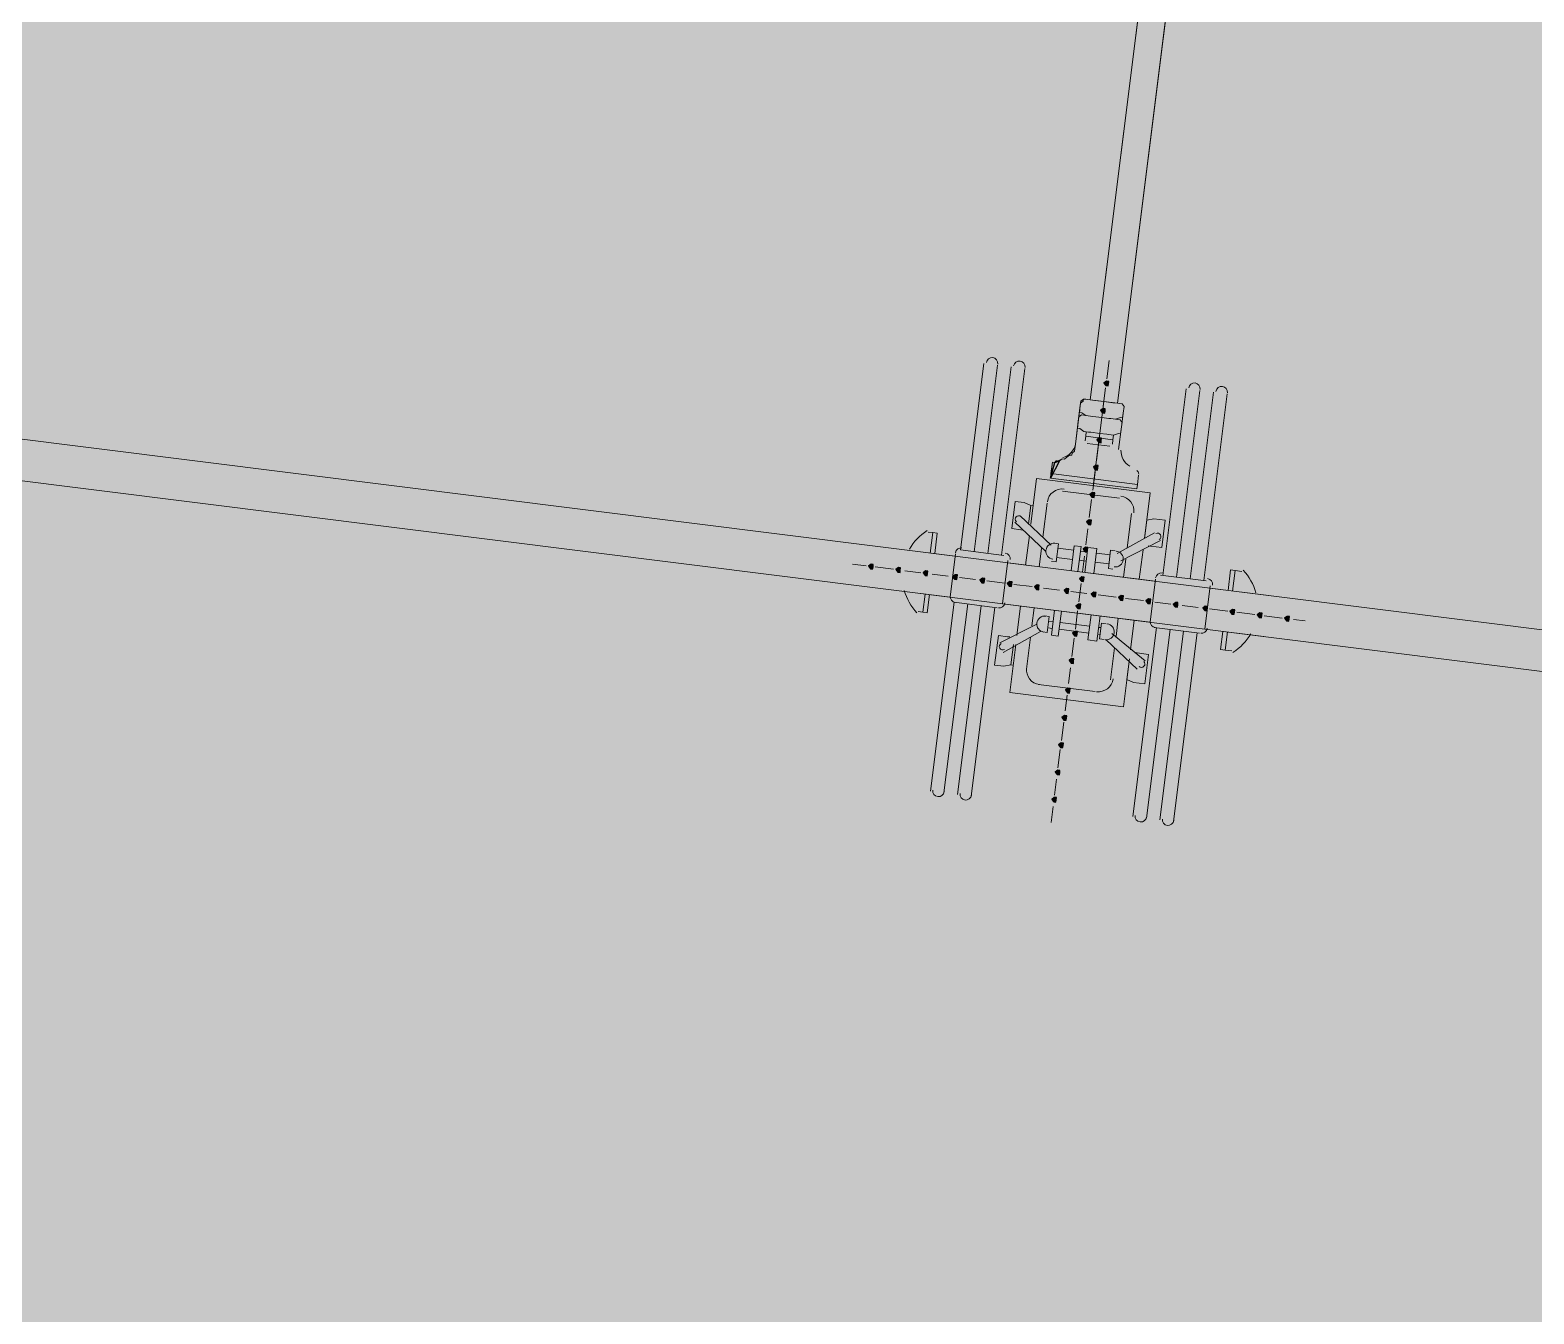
# Model space of a CAD drawing. Header units: metres. Extents: x -4 to 509425, y 7549 to 4732445.
# Drawn here: x 476019.26 to 476024.82, y 4719745.43 to 4719750.18 of the extents above; entities that cross this region are included whole.
import ezdxf

# ---------------------------------------------------------------- set-up
doc = ezdxf.new("R2010")
doc.units = ezdxf.units.M
doc.header["$LTSCALE"] = 0.01
doc.header["$MEASUREMENT"] = 0
doc.layers.get('0').update_dxf_attribs({"lineweight": 0})
doc.layers.add('_SUBESTACIÓN', color=1, linetype='Continuous')
doc.layers.add('SUBESTACION LA VID', color=253, linetype='Continuous')

# ---------------------------------------------------------------- blocks, each defined once
blk = doc.blocks.new('A$Cfff6051d')
at = {"layer": 'SUBESTACION LA VID', "transparency": 33554687}
h = blk.add_hatch(color=256, dxfattribs=at)
h.dxf.hatch_style = 2
h.paths.add_polyline_path([(476023.2475, 4719748.8696), (476023.2486, 4719748.878), (476023.2402, 4719748.8791), (476023.2307, 4719748.8717), (476023.2381, 4719748.8623), (476023.2465, 4719748.8612)])
h = blk.add_hatch(color=256, dxfattribs=at)
h.dxf.hatch_style = 2
h.paths.add_polyline_path([(476023.2349, 4719748.7688), (476023.236, 4719748.7772), (476023.2276, 4719748.7783), (476023.2181, 4719748.7709), (476023.2255, 4719748.7615), (476023.2339, 4719748.7604)])
h = blk.add_hatch(color=256, dxfattribs=at)
h.dxf.hatch_style = 2
h.paths.add_polyline_path([(476023.2212, 4719748.6596), (476023.2223, 4719748.668), (476023.2139, 4719748.6691), (476023.2044, 4719748.6617), (476023.2118, 4719748.6523), (476023.2202, 4719748.6512)])
h = blk.add_hatch(color=256, dxfattribs=at)
h.dxf.hatch_style = 2
h.paths.add_polyline_path([(476023.2086, 4719748.5588), (476023.2096, 4719748.5672), (476023.2012, 4719748.5683), (476023.1918, 4719748.5609), (476023.1991, 4719748.5515), (476023.2075, 4719748.5504)])
h = blk.add_hatch(color=256, dxfattribs=at)
h.dxf.hatch_style = 2
h.paths.add_polyline_path([(476023.1959, 4719748.458), (476023.197, 4719748.4664), (476023.1886, 4719748.4675), (476023.1791, 4719748.4601), (476023.1865, 4719748.4507), (476023.1949, 4719748.4496)])
h = blk.add_hatch(color=256, dxfattribs=at)
h.dxf.hatch_style = 2
h.paths.add_polyline_path([(476023.1833, 4719748.3572), (476023.1844, 4719748.3656), (476023.176, 4719748.3667), (476023.1665, 4719748.3593), (476023.1738, 4719748.3499), (476023.1822, 4719748.3488)])
h = blk.add_hatch(color=256, dxfattribs=at)
h.dxf.hatch_style = 2
h.paths.add_polyline_path([(476023.1707, 4719748.2564), (476023.1717, 4719748.2648), (476023.1633, 4719748.2658), (476023.1539, 4719748.2585), (476023.1612, 4719748.249), (476023.1696, 4719748.248)])
h = blk.add_hatch(color=256, dxfattribs=at)
h.dxf.hatch_style = 2
h.paths.add_polyline_path([(476022.3778, 4719748.1937), (476022.3789, 4719748.2021), (476022.3705, 4719748.2031), (476022.361, 4719748.1958), (476022.3684, 4719748.1863), (476022.3768, 4719748.1853)])
h = blk.add_hatch(color=256, dxfattribs=at)
h.dxf.hatch_style = 2
h.paths.add_polyline_path([(476022.4786, 4719748.181), (476022.4797, 4719748.1894), (476022.4713, 4719748.1905), (476022.4618, 4719748.1831), (476022.4692, 4719748.1737), (476022.4776, 4719748.1726)])
h = blk.add_hatch(color=256, dxfattribs=at)
h.dxf.hatch_style = 2
h.paths.add_polyline_path([(476022.5794, 4719748.1684), (476022.5805, 4719748.1768), (476022.5721, 4719748.1779), (476022.5626, 4719748.1705), (476022.57, 4719748.1611), (476022.5784, 4719748.16)])
h = blk.add_hatch(color=256, dxfattribs=at)
h.dxf.hatch_style = 2
h.paths.add_polyline_path([(476022.6886, 4719748.1547), (476022.6897, 4719748.1631), (476022.6813, 4719748.1642), (476022.6718, 4719748.1568), (476022.6792, 4719748.1474), (476022.6876, 4719748.1463)])
h = blk.add_hatch(color=256, dxfattribs=at)
h.dxf.hatch_style = 2
h.paths.add_polyline_path([(476022.7894, 4719748.1421), (476022.7905, 4719748.1505), (476022.7821, 4719748.1515), (476022.7726, 4719748.1442), (476022.78, 4719748.1347), (476022.7884, 4719748.1337)])
h = blk.add_hatch(color=256, dxfattribs=at)
h.dxf.hatch_style = 2
h.paths.add_polyline_path([(476023.157, 4719748.1472), (476023.158, 4719748.1556), (476023.1496, 4719748.1566), (476023.1402, 4719748.1493), (476023.1475, 4719748.1398), (476023.1559, 4719748.1388)])
h = blk.add_hatch(color=256, dxfattribs=at)
h.dxf.hatch_style = 2
h.paths.add_polyline_path([(476022.8902, 4719748.1294), (476022.8913, 4719748.1378), (476022.8829, 4719748.1389), (476022.8734, 4719748.1315), (476022.8808, 4719748.1221), (476022.8892, 4719748.121)])
h = blk.add_hatch(color=256, dxfattribs=at)
h.dxf.hatch_style = 2
h.paths.add_polyline_path([(476022.991, 4719748.1168), (476022.9921, 4719748.1252), (476022.9837, 4719748.1262), (476022.9742, 4719748.1189), (476022.9816, 4719748.1094), (476022.99, 4719748.1084)])
h = blk.add_hatch(color=256, dxfattribs=at)
h.dxf.hatch_style = 2
h.paths.add_polyline_path([(476023.1003, 4719748.1031), (476023.1013, 4719748.1115), (476023.0929, 4719748.1126), (476023.0835, 4719748.1052), (476023.0908, 4719748.0958), (476023.0992, 4719748.0947)])
h = blk.add_hatch(color=256, dxfattribs=at)
h.dxf.hatch_style = 2
h.paths.add_polyline_path([(476023.2011, 4719748.0905), (476023.2021, 4719748.0989), (476023.1937, 4719748.0999), (476023.1843, 4719748.0926), (476023.1916, 4719748.0831), (476023.2, 4719748.0821)])
h = blk.add_hatch(color=256, dxfattribs=at)
h.dxf.hatch_style = 2
h.paths.add_polyline_path([(476023.1443, 4719748.0464), (476023.1454, 4719748.0548), (476023.137, 4719748.0558), (476023.1275, 4719748.0485), (476023.1349, 4719748.039), (476023.1433, 4719748.038)])
h = blk.add_hatch(color=256, dxfattribs=at)
h.dxf.hatch_style = 2
h.paths.add_polyline_path([(476023.3019, 4719748.0778), (476023.3029, 4719748.0862), (476023.2945, 4719748.0873), (476023.2851, 4719748.0799), (476023.2924, 4719748.0705), (476023.3008, 4719748.0694)])
h = blk.add_hatch(color=256, dxfattribs=at)
h.dxf.hatch_style = 2
h.paths.add_polyline_path([(476023.4027, 4719748.0652), (476023.4037, 4719748.0736), (476023.3953, 4719748.0746), (476023.3859, 4719748.0673), (476023.3932, 4719748.0578), (476023.4016, 4719748.0568)])
h = blk.add_hatch(color=256, dxfattribs=at)
h.dxf.hatch_style = 2
h.paths.add_polyline_path([(476023.5035, 4719748.0526), (476023.5045, 4719748.061), (476023.4961, 4719748.062), (476023.4867, 4719748.0547), (476023.494, 4719748.0452), (476023.5024, 4719748.0442)])
h = blk.add_hatch(color=256, dxfattribs=at)
h.dxf.hatch_style = 2
h.paths.add_polyline_path([(476023.6127, 4719748.0389), (476023.6137, 4719748.0473), (476023.6053, 4719748.0483), (476023.5959, 4719748.041), (476023.6032, 4719748.0315), (476023.6116, 4719748.0305)])
h = blk.add_hatch(color=256, dxfattribs=at)
h.dxf.hatch_style = 2
h.paths.add_polyline_path([(476023.7135, 4719748.0262), (476023.7145, 4719748.0346), (476023.7061, 4719748.0357), (476023.6967, 4719748.0283), (476023.704, 4719748.0189), (476023.7124, 4719748.0178)])
h = blk.add_hatch(color=256, dxfattribs=at)
h.dxf.hatch_style = 2
h.paths.add_polyline_path([(476023.8143, 4719748.0136), (476023.8153, 4719748.022), (476023.8069, 4719748.023), (476023.7975, 4719748.0157), (476023.8048, 4719748.0062), (476023.8132, 4719748.0052)])
h = blk.add_hatch(color=256, dxfattribs=at)
h.dxf.hatch_style = 2
h.paths.add_polyline_path([(476023.9151, 4719748.0009), (476023.9161, 4719748.0093), (476023.9077, 4719748.0104), (476023.8983, 4719748.0031), (476023.9056, 4719747.9936), (476023.914, 4719747.9925)])
h = blk.add_hatch(color=256, dxfattribs=at)
h.dxf.hatch_style = 2
h.paths.add_polyline_path([(476023.1317, 4719747.9456), (476023.1327, 4719747.954), (476023.1243, 4719747.955), (476023.1149, 4719747.9477), (476023.1222, 4719747.9382), (476023.1306, 4719747.9372)])
h = blk.add_hatch(color=256, dxfattribs=at)
h.dxf.hatch_style = 2
h.paths.add_polyline_path([(476023.1191, 4719747.8448), (476023.1201, 4719747.8532), (476023.1117, 4719747.8542), (476023.1023, 4719747.8469), (476023.1096, 4719747.8374), (476023.118, 4719747.8364)])
h = blk.add_hatch(color=256, dxfattribs=at)
h.dxf.hatch_style = 2
h.paths.add_polyline_path([(476023.1054, 4719747.7356), (476023.1064, 4719747.744), (476023.098, 4719747.745), (476023.0886, 4719747.7377), (476023.0959, 4719747.7282), (476023.1043, 4719747.7272)])
h = blk.add_hatch(color=256, dxfattribs=at)
h.dxf.hatch_style = 2
h.paths.add_polyline_path([(476023.0927, 4719747.6348), (476023.0938, 4719747.6432), (476023.0854, 4719747.6442), (476023.0759, 4719747.6369), (476023.0833, 4719747.6274), (476023.0917, 4719747.6264)])
h = blk.add_hatch(color=256, dxfattribs=at)
h.dxf.hatch_style = 2
h.paths.add_polyline_path([(476023.0801, 4719747.534), (476023.0811, 4719747.5424), (476023.0727, 4719747.5434), (476023.0633, 4719747.5361), (476023.0706, 4719747.5266), (476023.079, 4719747.5256)])
h = blk.add_hatch(color=256, dxfattribs=at)
h.dxf.hatch_style = 2
h.paths.add_polyline_path([(476023.0675, 4719747.4332), (476023.0685, 4719747.4416), (476023.0601, 4719747.4426), (476023.0507, 4719747.4353), (476023.058, 4719747.4258), (476023.0664, 4719747.4248)])
h = blk.add_hatch(color=256, dxfattribs=at)
h.dxf.hatch_style = 2
h.paths.add_polyline_path([(476023.0548, 4719747.3324), (476023.0559, 4719747.3408), (476023.0475, 4719747.3418), (476023.038, 4719747.3345), (476023.0454, 4719747.325), (476023.0538, 4719747.324)])
at = {"layer": 'SUBESTACION LA VID', "lineweight": 15}
for p, q in [((476071.0252, 4719742.1716), (475975.2782, 4719754.1753)), ((476023.8564, 4719754.2028), (476023.1803, 4719748.8098)), ((476023.9572, 4719754.1902), (476023.2811, 4719748.7971)), ((476071.0063, 4719742.0204), (475975.2593, 4719754.0241)), ((476022.7876, 4719748.9443), (476022.7013, 4719748.2555)), ((476022.7517, 4719748.2492), (476022.838, 4719748.938)), ((476022.8884, 4719748.9317), (476022.8021, 4719748.2429)), ((476023.2497, 4719748.9547), (476023.2412, 4719748.8875)), ((476022.8525, 4719748.2366), (476022.9388, 4719748.9254)), ((476023.237, 4719748.8539), (476023.2286, 4719748.7867)), ((476023.4489, 4719748.1618), (476023.5353, 4719748.8506)), ((476023.5857, 4719748.8443), (476023.4993, 4719748.1555)), ((476023.5497, 4719748.1491), (476023.6361, 4719748.838)), ((476023.6865, 4719748.8317), (476023.6001, 4719748.1428)), ((476023.1436, 4719748.7888), (476023.1362, 4719748.73)), ((476023.2958, 4719748.71), (476023.3032, 4719748.7688)), ((476023.1256, 4719748.646), (476023.1362, 4719748.73)), ((476023.2233, 4719748.7447), (476023.216, 4719748.6859)), ((476023.2958, 4719748.71), (476023.2853, 4719748.626)), ((476023.1614, 4719748.6586), (476023.1635, 4719748.6754)), ((476023.1698, 4719748.6575), (476023.1698, 4719748.6575)), ((476023.2643, 4719748.6627), (476023.2622, 4719748.6459)), ((476023.2527, 4719748.6386), (476023.1687, 4719748.6491)), ((476023.2107, 4719748.6439), (476023.2033, 4719748.5851)), ((476023.2538, 4719748.647), (476023.2538, 4719748.647)), ((476023.049, 4719748.5788), (476023.0763, 4719748.5925)), ((476023.1981, 4719748.5431), (476023.1896, 4719748.4759)), ((476022.9607, 4719748.351), (476022.9817, 4719748.519)), ((476023.4018, 4719748.4663), (476022.9817, 4719748.519)), ((476023.3545, 4719748.4978), (476023.0353, 4719748.5379)), ((476023.0058, 4719748.3027), (476023.0216, 4719748.4287)), ((476023.2883, 4719748.4464), (476023.0783, 4719748.4727)), ((476023.1854, 4719748.4423), (476023.177, 4719748.3751)), ((476023.3807, 4719748.2983), (476023.4018, 4719748.4663)), ((476022.9218, 4719748.3814), (476023.0363, 4719748.2732)), ((476023.3166, 4719748.2637), (476023.3324, 4719748.3897)), ((476022.5816, 4719748.3217), (476022.5984, 4719748.3196)), ((476022.9019, 4719748.3583), (476023.0163, 4719748.2502)), ((476023.1717, 4719748.3331), (476023.1644, 4719748.2742)), ((476023.4175, 4719748.3193), (476023.2799, 4719748.2427)), ((476022.6813, 4719748.2324), (476022.4545, 4719748.2609)), ((476022.9417, 4719748.1998), (476022.9554, 4719748.309)), ((476022.9921, 4719748.1935), (476023.0006, 4719748.2607)), ((476023.1192, 4719748.2543), (476023.0604, 4719748.2617)), ((476023.1097, 4719748.1787), (476023.1213, 4719748.2711)), ((476023.1465, 4719748.268), (476023.1213, 4719748.2711)), ((476023.1349, 4719748.1755), (476023.1465, 4719748.268)), ((476023.1601, 4719748.1724), (476023.1717, 4719748.2648)), ((476023.2053, 4719748.2606), (476023.1717, 4719748.2648)), ((476023.1937, 4719748.1682), (476023.2053, 4719748.2606)), ((476023.4395, 4719748.2909), (476023.2935, 4719748.2154)), ((476022.6624, 4719748.0812), (476022.6824, 4719748.2408)), ((476022.8609, 4719748.2355), (476022.7013, 4719748.2555)), ((476022.8756, 4719748.2166), (476022.8556, 4719748.057)), ((476023.4205, 4719748.1397), (476022.8745, 4719748.2082)), ((476023.115, 4719748.2207), (476023.0562, 4719748.2281)), ((476023.1654, 4719748.2144), (476023.1402, 4719748.2175)), ((476023.1696, 4719748.248), (476023.1444, 4719748.2512)), ((476023.1591, 4719748.2322), (476023.1517, 4719748.1734)), ((476023.2494, 4719748.2039), (476023.199, 4719748.2102)), ((476023.2536, 4719748.2375), (476023.2032, 4719748.2438)), ((476023.2725, 4719748.2522), (476023.2557, 4719748.2543)), ((476023.3029, 4719748.1545), (476023.3114, 4719748.2217)), ((476023.3617, 4719748.1471), (476023.3754, 4719748.2563)), ((476022.3526, 4719748.1968), (476022.3022, 4719748.2032)), ((476022.4534, 4719748.1842), (476022.3862, 4719748.1926)), ((476022.5542, 4719748.1716), (476022.4954, 4719748.1789)), ((476022.655, 4719748.1589), (476022.5962, 4719748.1663)), ((476022.7558, 4719748.1463), (476022.697, 4719748.1537)), ((476023.4405, 4719748.1628), (476023.6085, 4719748.1418)), ((476023.7408, 4719748.1764), (476023.7156, 4719748.1795)), ((476022.6624, 4719748.0812), (476022.4355, 4719748.1096)), ((476022.865, 4719748.1326), (476022.7978, 4719748.141)), ((476022.9658, 4719748.12), (476022.8986, 4719748.1284)), ((476023.0667, 4719748.1073), (476023.0078, 4719748.1147)), ((476023.1675, 4719748.0947), (476023.1087, 4719748.1021)), ((476023.1465, 4719748.1314), (476023.138, 4719748.0642)), ((476023.6032, 4719747.9633), (476023.6232, 4719748.1229)), ((476023.6222, 4719748.1145), (476023.8406, 4719748.0871)), ((476022.5783, 4719748.0235), (476022.5868, 4719748.0907)), ((476022.5896, 4719747.3651), (476022.6771, 4719748.0623)), ((476022.7275, 4719748.056), (476022.64, 4719747.3588)), ((476022.8367, 4719748.0423), (476022.6771, 4719748.0623)), ((476022.6904, 4719747.3524), (476022.7779, 4719748.0497)), ((476022.8283, 4719748.0433), (476022.7408, 4719747.3461)), ((476022.9091, 4719747.9394), (476022.9228, 4719748.0486)), ((476022.9647, 4719747.975), (476022.9732, 4719748.0422)), ((476023.2767, 4719748.081), (476023.2095, 4719748.0894)), ((476023.3775, 4719748.0684), (476023.3103, 4719748.0768)), ((476023.4783, 4719748.0557), (476023.4195, 4719748.0631)), ((476023.5791, 4719748.0431), (476023.5203, 4719748.0504)), ((476022.5615, 4719748.0256), (476022.5447, 4719748.0277)), ((476023.0435, 4719747.9908), (476023.0267, 4719747.9929)), ((476023.0488, 4719748.0328), (476023.0372, 4719747.9404)), ((476023.074, 4719748.0296), (476023.0624, 4719747.9372)), ((476023.1779, 4719747.9739), (476023.0687, 4719747.9876)), ((476023.1338, 4719748.0306), (476023.1254, 4719747.9634)), ((476023.1832, 4719748.0159), (476023.1716, 4719747.9235)), ((476023.2168, 4719748.0117), (476023.2052, 4719747.9193)), ((476023.2756, 4719747.9361), (476023.284, 4719748.0033)), ((476023.3291, 4719747.8867), (476023.3428, 4719747.9959)), ((476023.6883, 4719748.0294), (476023.6211, 4719748.0378)), ((476023.7891, 4719748.0167), (476023.7219, 4719748.0252)), ((476023.8899, 4719748.0041), (476023.8227, 4719748.0125)), ((476023.9739, 4719747.9936), (476023.9319, 4719747.9988)), ((476022.8461, 4719747.9131), (476022.9826, 4719747.9813)), ((476022.8586, 4719747.8774), (476022.9962, 4719747.954)), ((476022.9447, 4719747.8154), (476022.9595, 4719747.933)), ((476023.0403, 4719747.9656), (476023.0235, 4719747.9677)), ((476023.0624, 4719747.9372), (476023.0372, 4719747.9404)), ((476023.1748, 4719747.9487), (476023.0655, 4719747.9624)), ((476023.1212, 4719747.9298), (476023.1128, 4719747.8626)), ((476023.2168, 4719747.9435), (476023.2084, 4719747.9445)), ((476023.2199, 4719747.9687), (476023.2115, 4719747.9697)), ((476023.3837, 4719747.8457), (476023.2598, 4719747.9466)), ((476023.4247, 4719747.9686), (476023.3373, 4719747.2713)), ((476023.3877, 4719747.265), (476023.4751, 4719747.9623)), ((476023.4163, 4719747.9696), (476023.5843, 4719747.9486)), ((476023.5255, 4719747.9559), (476023.4381, 4719747.2587)), ((476023.4885, 4719747.2524), (476023.5759, 4719747.9496)), ((476023.6032, 4719747.9633), (476023.8216, 4719747.9359)), ((476023.662, 4719747.8876), (476023.6704, 4719747.9548)), ((476022.8827, 4719747.7294), (476022.9049, 4719747.9058)), ((476023.2052, 4719747.9193), (476023.1716, 4719747.9235)), ((476023.2314, 4719747.9245), (476023.2146, 4719747.9267)), ((476023.3543, 4719747.8153), (476023.2398, 4719747.9235)), ((476023.2555, 4719747.7765), (476023.2703, 4719747.8941)), ((476023.6788, 4719747.8855), (476023.704, 4719747.8824)), ((476023.1075, 4719747.8206), (476023.1001, 4719747.7618)), ((476023.3028, 4719747.6767), (476023.3249, 4719747.8531)), ((476023.3028, 4719747.6767), (476022.8827, 4719747.7294)), ((476023.1988, 4719747.7324), (476022.9888, 4719747.7587)), ((476023.0949, 4719747.7198), (476023.0875, 4719747.661)), ((476023.0822, 4719747.619), (476023.0738, 4719747.5518)), ((476023.0696, 4719747.5182), (476023.0612, 4719747.451)), ((476023.0559, 4719747.409), (476023.0485, 4719747.3502)), ((476023.0433, 4719747.3082), (476023.0359, 4719747.2494))]:
    blk.add_line(p, q, dxfattribs=at)
for points in [[(476071.0063, 4719742.0204), (476071.0252, 4719742.1716), (475975.2782, 4719754.1753), (475975.2593, 4719754.0241), (476071.0063, 4719742.0204)], [(476023.8564, 4719754.2028), (476023.9572, 4719754.1902), (476023.2811, 4719748.7971), (476023.1803, 4719748.8098), (476023.8564, 4719754.2028)], [(476023.0395, 4719748.5715), (476023.0332, 4719748.5211), (476023.1928, 4719748.5011), (476023.2307, 4719748.8035), (476023.1971, 4719748.8077), (476023.1803, 4719748.8098), (476023.1719, 4719748.8108), (476023.1635, 4719748.8119), (476023.1551, 4719748.8129), (476023.1541, 4719748.8045), (476023.1446, 4719748.7972), (476023.1436, 4719748.7888), (476023.1425, 4719748.7804), (476023.1362, 4719748.73), (476023.1256, 4719748.646), (476023.1246, 4719748.6376), (476023.1235, 4719748.6292), (476023.1225, 4719748.6208), (476023.113, 4719748.6134), (476023.112, 4719748.605), (476023.1036, 4719748.6061), (476023.0941, 4719748.5988), (476023.0847, 4719748.5914), (476023.0763, 4719748.5925), (476023.0668, 4719748.5851), (476023.049, 4719748.5788), (476023.0406, 4719748.5799), (476023.0395, 4719748.5715)], [(476023.1436, 4719748.7888), (476023.1425, 4719748.7804), (476023.1414, 4719748.772), (476023.1404, 4719748.7636), (476023.1488, 4719748.7625), (476023.1645, 4719748.752), (476023.1813, 4719748.7499), (476023.1897, 4719748.7489), (476023.2233, 4719748.7447), (476023.2485, 4719748.7415), (476023.2569, 4719748.7405), (476023.2737, 4719748.7383), (476023.2916, 4719748.7446), (476023.3, 4719748.7436), (476023.3011, 4719748.752), (476023.3021, 4719748.7604), (476023.3032, 4719748.7688), (476023.3042, 4719748.7772), (476023.3053, 4719748.7856), (476023.2979, 4719748.795), (476023.2811, 4719748.7971), (476023.2643, 4719748.7993), (476023.2559, 4719748.8003), (476023.2307, 4719748.8035), (476023.1971, 4719748.8077), (476023.1887, 4719748.8087), (476023.1719, 4719748.8108), (476023.1551, 4719748.8129), (476023.1457, 4719748.8056), (476023.1446, 4719748.7972), (476023.1436, 4719748.7888)], [(476023.216, 4719748.6859), (476023.2412, 4719748.6827), (476023.2496, 4719748.6817), (476023.2664, 4719748.6795), (476023.2842, 4719748.6858), (476023.2926, 4719748.6848), (476023.2937, 4719748.6932), (476023.2947, 4719748.7016), (476023.2958, 4719748.71), (476023.2968, 4719748.7184), (476023.2979, 4719748.7268), (476023.2905, 4719748.7362), (476023.2737, 4719748.7383), (476023.2569, 4719748.7405), (476023.2485, 4719748.7415), (476023.2233, 4719748.7447), (476023.1897, 4719748.7489), (476023.1813, 4719748.7499), (476023.1645, 4719748.752), (476023.1477, 4719748.7541), (476023.1383, 4719748.7468), (476023.1372, 4719748.7384), (476023.1362, 4719748.73), (476023.1351, 4719748.7216), (476023.1341, 4719748.7132), (476023.133, 4719748.7048), (476023.1414, 4719748.7037), (476023.1572, 4719748.6932), (476023.174, 4719748.6911), (476023.1824, 4719748.6901), (476023.216, 4719748.6859)], [(476023.2664, 4719748.6795), (476023.2643, 4719748.6627), (476023.1635, 4719748.6754), (476023.1656, 4719748.6922)], [(476023.3587, 4719748.5315), (476023.3545, 4719748.4978), (476023.3524, 4719748.481), (476023.0332, 4719748.5211), (476023.0353, 4719748.5379), (476023.0395, 4719748.5715)], [(476022.8903, 4719748.3342), (476022.903, 4719748.435), (476022.9366, 4719748.4308), (476022.9607, 4719748.4192)], [(476022.9691, 4719748.4182), (476022.9607, 4719748.4192), (476022.9523, 4719748.352)], [(476022.6057, 4719748.2419), (476022.6152, 4719748.3175), (476022.5984, 4719748.3196), (476022.5889, 4719748.244)], [(476022.8903, 4719748.3342), (476022.9239, 4719748.33), (476022.9323, 4719748.3289)], [(476023.3943, 4719748.271), (476023.4027, 4719748.27), (476023.4447, 4719748.2647), (476023.4574, 4719748.3655), (476023.4154, 4719748.3708), (476023.3891, 4719748.3655), (476023.3807, 4719748.2983)], [(476023.0373, 4719748.2134), (476023.0541, 4719748.2113), (476023.0625, 4719748.2785), (476023.0457, 4719748.2806)], [(476023.2641, 4719748.185), (476023.2473, 4719748.1871), (476023.2557, 4719748.2543)], [(476023.6894, 4719748.106), (476023.6988, 4719748.1816), (476023.7156, 4719748.1795), (476023.7062, 4719748.1039)], [(476023.4216, 4719748.1481), (476023.4016, 4719747.9885), (476022.8556, 4719748.057)], [(476022.57, 4719748.0928), (476022.5615, 4719748.0256), (476022.5783, 4719748.0235)], [(476023.012, 4719748.0118), (476023.0288, 4719748.0097), (476023.0214, 4719747.9509), (476023.0046, 4719747.953)], [(476023.2388, 4719747.9833), (476023.222, 4719747.9855), (476023.2146, 4719747.9267)], [(476022.8408, 4719747.9394), (476022.8271, 4719747.8302), (476022.8607, 4719747.826), (476022.887, 4719747.8312)], [(476022.8408, 4719747.9394), (476022.8744, 4719747.9352), (476022.8828, 4719747.9341)], [(476023.6872, 4719747.9527), (476023.6788, 4719747.8855), (476023.662, 4719747.8876)], [(476022.8954, 4719747.8302), (476022.887, 4719747.8312), (476022.8965, 4719747.9068)], [(476023.3448, 4719747.8762), (476023.3532, 4719747.8751), (476023.3952, 4719747.8699), (476023.3816, 4719747.7607), (476023.3396, 4719747.7659), (476023.3154, 4719747.7775), (476023.3249, 4719747.8531)]]:
    blk.add_lwpolyline(points, dxfattribs=at)
at = {"layer": 'SUBESTACION LA VID'}
for points in [[(476023.2475, 4719748.8696), (476023.2486, 4719748.878), (476023.2402, 4719748.8791), (476023.2307, 4719748.8717), (476023.2381, 4719748.8623), (476023.2465, 4719748.8612)], [(476023.2349, 4719748.7688), (476023.236, 4719748.7772), (476023.2276, 4719748.7783), (476023.2181, 4719748.7709), (476023.2255, 4719748.7615), (476023.2339, 4719748.7604)], [(476023.2212, 4719748.6596), (476023.2223, 4719748.668), (476023.2139, 4719748.6691), (476023.2044, 4719748.6617), (476023.2118, 4719748.6523), (476023.2202, 4719748.6512)], [(476023.2086, 4719748.5588), (476023.2096, 4719748.5672), (476023.2012, 4719748.5683), (476023.1918, 4719748.5609), (476023.1991, 4719748.5515), (476023.2075, 4719748.5504)], [(476023.1959, 4719748.458), (476023.197, 4719748.4664), (476023.1886, 4719748.4675), (476023.1791, 4719748.4601), (476023.1865, 4719748.4507), (476023.1949, 4719748.4496)], [(476023.1833, 4719748.3572), (476023.1844, 4719748.3656), (476023.176, 4719748.3667), (476023.1665, 4719748.3593), (476023.1738, 4719748.3499), (476023.1822, 4719748.3488)], [(476023.1707, 4719748.2564), (476023.1717, 4719748.2648), (476023.1633, 4719748.2658), (476023.1539, 4719748.2585), (476023.1612, 4719748.249), (476023.1696, 4719748.248)], [(476022.3778, 4719748.1937), (476022.3789, 4719748.2021), (476022.3705, 4719748.2031), (476022.361, 4719748.1958), (476022.3684, 4719748.1863), (476022.3768, 4719748.1853)], [(476022.4786, 4719748.181), (476022.4797, 4719748.1894), (476022.4713, 4719748.1905), (476022.4618, 4719748.1831), (476022.4692, 4719748.1737), (476022.4776, 4719748.1726)], [(476022.5794, 4719748.1684), (476022.5805, 4719748.1768), (476022.5721, 4719748.1779), (476022.5626, 4719748.1705), (476022.57, 4719748.1611), (476022.5784, 4719748.16)], [(476022.6886, 4719748.1547), (476022.6897, 4719748.1631), (476022.6813, 4719748.1642), (476022.6718, 4719748.1568), (476022.6792, 4719748.1474), (476022.6876, 4719748.1463)], [(476022.7894, 4719748.1421), (476022.7905, 4719748.1505), (476022.7821, 4719748.1515), (476022.7726, 4719748.1442), (476022.78, 4719748.1347), (476022.7884, 4719748.1337)], [(476023.157, 4719748.1472), (476023.158, 4719748.1556), (476023.1496, 4719748.1566), (476023.1402, 4719748.1493), (476023.1475, 4719748.1398), (476023.1559, 4719748.1388)], [(476022.8902, 4719748.1294), (476022.8913, 4719748.1378), (476022.8829, 4719748.1389), (476022.8734, 4719748.1315), (476022.8808, 4719748.1221), (476022.8892, 4719748.121)], [(476022.991, 4719748.1168), (476022.9921, 4719748.1252), (476022.9837, 4719748.1262), (476022.9742, 4719748.1189), (476022.9816, 4719748.1094), (476022.99, 4719748.1084)], [(476023.1003, 4719748.1031), (476023.1013, 4719748.1115), (476023.0929, 4719748.1126), (476023.0835, 4719748.1052), (476023.0908, 4719748.0958), (476023.0992, 4719748.0947)], [(476023.2011, 4719748.0905), (476023.2021, 4719748.0989), (476023.1937, 4719748.0999), (476023.1843, 4719748.0926), (476023.1916, 4719748.0831), (476023.2, 4719748.0821)], [(476023.1443, 4719748.0464), (476023.1454, 4719748.0548), (476023.137, 4719748.0558), (476023.1275, 4719748.0485), (476023.1349, 4719748.039), (476023.1433, 4719748.038)], [(476023.3019, 4719748.0778), (476023.3029, 4719748.0862), (476023.2945, 4719748.0873), (476023.2851, 4719748.0799), (476023.2924, 4719748.0705), (476023.3008, 4719748.0694)], [(476023.4027, 4719748.0652), (476023.4037, 4719748.0736), (476023.3953, 4719748.0746), (476023.3859, 4719748.0673), (476023.3932, 4719748.0578), (476023.4016, 4719748.0568)], [(476023.5035, 4719748.0526), (476023.5045, 4719748.061), (476023.4961, 4719748.062), (476023.4867, 4719748.0547), (476023.494, 4719748.0452), (476023.5024, 4719748.0442)], [(476023.6127, 4719748.0389), (476023.6137, 4719748.0473), (476023.6053, 4719748.0483), (476023.5959, 4719748.041), (476023.6032, 4719748.0315), (476023.6116, 4719748.0305)], [(476023.7135, 4719748.0262), (476023.7145, 4719748.0346), (476023.7061, 4719748.0357), (476023.6967, 4719748.0283), (476023.704, 4719748.0189), (476023.7124, 4719748.0178)], [(476023.8143, 4719748.0136), (476023.8153, 4719748.022), (476023.8069, 4719748.023), (476023.7975, 4719748.0157), (476023.8048, 4719748.0062), (476023.8132, 4719748.0052)], [(476023.9151, 4719748.0009), (476023.9161, 4719748.0093), (476023.9077, 4719748.0104), (476023.8983, 4719748.0031), (476023.9056, 4719747.9936), (476023.914, 4719747.9925)], [(476023.1317, 4719747.9456), (476023.1327, 4719747.954), (476023.1243, 4719747.955), (476023.1149, 4719747.9477), (476023.1222, 4719747.9382), (476023.1306, 4719747.9372)], [(476023.1191, 4719747.8448), (476023.1201, 4719747.8532), (476023.1117, 4719747.8542), (476023.1023, 4719747.8469), (476023.1096, 4719747.8374), (476023.118, 4719747.8364)], [(476023.1054, 4719747.7356), (476023.1064, 4719747.744), (476023.098, 4719747.745), (476023.0886, 4719747.7377), (476023.0959, 4719747.7282), (476023.1043, 4719747.7272)], [(476023.0927, 4719747.6348), (476023.0938, 4719747.6432), (476023.0854, 4719747.6442), (476023.0759, 4719747.6369), (476023.0833, 4719747.6274), (476023.0917, 4719747.6264)], [(476023.0801, 4719747.534), (476023.0811, 4719747.5424), (476023.0727, 4719747.5434), (476023.0633, 4719747.5361), (476023.0706, 4719747.5266), (476023.079, 4719747.5256)], [(476023.0675, 4719747.4332), (476023.0685, 4719747.4416), (476023.0601, 4719747.4426), (476023.0507, 4719747.4353), (476023.058, 4719747.4258), (476023.0664, 4719747.4248)], [(476023.0548, 4719747.3324), (476023.0559, 4719747.3408), (476023.0475, 4719747.3418), (476023.038, 4719747.3345), (476023.0454, 4719747.325), (476023.0538, 4719747.324)]]:
    blk.add_lwpolyline(points, close=True, dxfattribs=at)
at = {"layer": 'SUBESTACION LA VID', "lineweight": 0}
for points in [[(476023.2475, 4719748.8696), (476023.2486, 4719748.878), (476023.2402, 4719748.8791), (476023.2307, 4719748.8717), (476023.2381, 4719748.8623), (476023.2465, 4719748.8612)], [(476023.2349, 4719748.7688), (476023.236, 4719748.7772), (476023.2276, 4719748.7783), (476023.2181, 4719748.7709), (476023.2255, 4719748.7615), (476023.2339, 4719748.7604)], [(476023.2212, 4719748.6596), (476023.2223, 4719748.668), (476023.2139, 4719748.6691), (476023.2044, 4719748.6617), (476023.2118, 4719748.6523), (476023.2202, 4719748.6512)], [(476023.2086, 4719748.5588), (476023.2096, 4719748.5672), (476023.2012, 4719748.5683), (476023.1918, 4719748.5609), (476023.1991, 4719748.5515), (476023.2075, 4719748.5504)], [(476023.1959, 4719748.458), (476023.197, 4719748.4664), (476023.1886, 4719748.4675), (476023.1791, 4719748.4601), (476023.1865, 4719748.4507), (476023.1949, 4719748.4496)], [(476023.1833, 4719748.3572), (476023.1844, 4719748.3656), (476023.176, 4719748.3667), (476023.1665, 4719748.3593), (476023.1738, 4719748.3499), (476023.1822, 4719748.3488)], [(476023.1707, 4719748.2564), (476023.1717, 4719748.2648), (476023.1633, 4719748.2658), (476023.1539, 4719748.2585), (476023.1612, 4719748.249), (476023.1696, 4719748.248)], [(476022.3778, 4719748.1937), (476022.3789, 4719748.2021), (476022.3705, 4719748.2031), (476022.361, 4719748.1958), (476022.3684, 4719748.1863), (476022.3768, 4719748.1853)], [(476022.4786, 4719748.181), (476022.4797, 4719748.1894), (476022.4713, 4719748.1905), (476022.4618, 4719748.1831), (476022.4692, 4719748.1737), (476022.4776, 4719748.1726)], [(476022.5794, 4719748.1684), (476022.5805, 4719748.1768), (476022.5721, 4719748.1779), (476022.5626, 4719748.1705), (476022.57, 4719748.1611), (476022.5784, 4719748.16)], [(476022.6886, 4719748.1547), (476022.6897, 4719748.1631), (476022.6813, 4719748.1642), (476022.6718, 4719748.1568), (476022.6792, 4719748.1474), (476022.6876, 4719748.1463)], [(476022.7894, 4719748.1421), (476022.7905, 4719748.1505), (476022.7821, 4719748.1515), (476022.7726, 4719748.1442), (476022.78, 4719748.1347), (476022.7884, 4719748.1337)], [(476023.157, 4719748.1472), (476023.158, 4719748.1556), (476023.1496, 4719748.1566), (476023.1402, 4719748.1493), (476023.1475, 4719748.1398), (476023.1559, 4719748.1388)], [(476022.8902, 4719748.1294), (476022.8913, 4719748.1378), (476022.8829, 4719748.1389), (476022.8734, 4719748.1315), (476022.8808, 4719748.1221), (476022.8892, 4719748.121)], [(476022.991, 4719748.1168), (476022.9921, 4719748.1252), (476022.9837, 4719748.1262), (476022.9742, 4719748.1189), (476022.9816, 4719748.1094), (476022.99, 4719748.1084)], [(476023.1003, 4719748.1031), (476023.1013, 4719748.1115), (476023.0929, 4719748.1126), (476023.0835, 4719748.1052), (476023.0908, 4719748.0958), (476023.0992, 4719748.0947)], [(476023.2011, 4719748.0905), (476023.2021, 4719748.0989), (476023.1937, 4719748.0999), (476023.1843, 4719748.0926), (476023.1916, 4719748.0831), (476023.2, 4719748.0821)], [(476023.1443, 4719748.0464), (476023.1454, 4719748.0548), (476023.137, 4719748.0558), (476023.1275, 4719748.0485), (476023.1349, 4719748.039), (476023.1433, 4719748.038)], [(476023.3019, 4719748.0778), (476023.3029, 4719748.0862), (476023.2945, 4719748.0873), (476023.2851, 4719748.0799), (476023.2924, 4719748.0705), (476023.3008, 4719748.0694)], [(476023.4027, 4719748.0652), (476023.4037, 4719748.0736), (476023.3953, 4719748.0746), (476023.3859, 4719748.0673), (476023.3932, 4719748.0578), (476023.4016, 4719748.0568)], [(476023.5035, 4719748.0526), (476023.5045, 4719748.061), (476023.4961, 4719748.062), (476023.4867, 4719748.0547), (476023.494, 4719748.0452), (476023.5024, 4719748.0442)], [(476023.6127, 4719748.0389), (476023.6137, 4719748.0473), (476023.6053, 4719748.0483), (476023.5959, 4719748.041), (476023.6032, 4719748.0315), (476023.6116, 4719748.0305)], [(476023.7135, 4719748.0262), (476023.7145, 4719748.0346), (476023.7061, 4719748.0357), (476023.6967, 4719748.0283), (476023.704, 4719748.0189), (476023.7124, 4719748.0178)], [(476023.8143, 4719748.0136), (476023.8153, 4719748.022), (476023.8069, 4719748.023), (476023.7975, 4719748.0157), (476023.8048, 4719748.0062), (476023.8132, 4719748.0052)], [(476023.9151, 4719748.0009), (476023.9161, 4719748.0093), (476023.9077, 4719748.0104), (476023.8983, 4719748.0031), (476023.9056, 4719747.9936), (476023.914, 4719747.9925)], [(476023.1317, 4719747.9456), (476023.1327, 4719747.954), (476023.1243, 4719747.955), (476023.1149, 4719747.9477), (476023.1222, 4719747.9382), (476023.1306, 4719747.9372)], [(476023.1191, 4719747.8448), (476023.1201, 4719747.8532), (476023.1117, 4719747.8542), (476023.1023, 4719747.8469), (476023.1096, 4719747.8374), (476023.118, 4719747.8364)], [(476023.1054, 4719747.7356), (476023.1064, 4719747.744), (476023.098, 4719747.745), (476023.0886, 4719747.7377), (476023.0959, 4719747.7282), (476023.1043, 4719747.7272)], [(476023.0927, 4719747.6348), (476023.0938, 4719747.6432), (476023.0854, 4719747.6442), (476023.0759, 4719747.6369), (476023.0833, 4719747.6274), (476023.0917, 4719747.6264)], [(476023.0801, 4719747.534), (476023.0811, 4719747.5424), (476023.0727, 4719747.5434), (476023.0633, 4719747.5361), (476023.0706, 4719747.5266), (476023.079, 4719747.5256)], [(476023.0675, 4719747.4332), (476023.0685, 4719747.4416), (476023.0601, 4719747.4426), (476023.0507, 4719747.4353), (476023.058, 4719747.4258), (476023.0664, 4719747.4248)], [(476023.0548, 4719747.3324), (476023.0559, 4719747.3408), (476023.0475, 4719747.3418), (476023.038, 4719747.3345), (476023.0454, 4719747.325), (476023.0538, 4719747.324)]]:
    blk.add_lwpolyline(points, close=True, dxfattribs=at)
blk.add_lwpolyline([(476023.1256, 4719748.646), (476023.1425, 4719748.7804), (476023.1436, 4719748.7888), (476023.1256, 4719748.646), (476023.1446, 4719748.7972)], dxfattribs=at)
at = {"layer": 'SUBESTACION LA VID', "lineweight": 15}
for points in [[(476022.8386, 4719748.9422), (476022.84, 4719748.9538), (476022.8318, 4719748.9644), (476022.8202, 4719748.9659), (476022.8086, 4719748.9673), (476022.798, 4719748.9591), (476022.7966, 4719748.9475)], [(476022.9394, 4719748.9296), (476022.9408, 4719748.9412), (476022.9326, 4719748.9518), (476022.921, 4719748.9532), (476022.9094, 4719748.9547), (476022.8988, 4719748.9464), (476022.8974, 4719748.9349)], [(476023.5862, 4719748.8485), (476023.5876, 4719748.8601), (476023.5794, 4719748.8707), (476023.5678, 4719748.8721), (476023.5562, 4719748.8736), (476023.5456, 4719748.8654), (476023.5442, 4719748.8538)], [(476023.687, 4719748.8359), (476023.6884, 4719748.8475), (476023.6802, 4719748.858), (476023.6686, 4719748.8595), (476023.657, 4719748.8609), (476023.6464, 4719748.8527), (476023.645, 4719748.8411)], [(476022.9246, 4719748.3787), (476022.9195, 4719748.3835), (476022.9114, 4719748.3831), (476022.9067, 4719748.3779), (476022.902, 4719748.3728), (476022.9023, 4719748.3647), (476022.9075, 4719748.36)], [(476023.4345, 4719748.2939), (476023.4407, 4719748.2972), (476023.443, 4719748.3049), (476023.4397, 4719748.3111), (476023.4364, 4719748.3173), (476023.4287, 4719748.3196), (476023.4225, 4719748.3163)], [(476023.0499, 4719748.2801), (476023.0337, 4719748.2821), (476023.0189, 4719748.2706), (476023.0168, 4719748.2544), (476023.0148, 4719748.2381), (476023.0263, 4719748.2233), (476023.0425, 4719748.2213)], [(476023.2693, 4719748.1928), (476023.2856, 4719748.1908), (476023.3004, 4719748.2023), (476023.3024, 4719748.2185), (476023.3045, 4719748.2348), (476023.293, 4719748.2496), (476023.2767, 4719748.2516)], [(476023.0162, 4719748.0113), (476023, 4719748.0133), (476022.9852, 4719748.0018), (476022.9831, 4719747.9855), (476022.9811, 4719747.9693), (476022.9926, 4719747.9545), (476023.0088, 4719747.9525)], [(476023.2356, 4719747.924), (476023.2519, 4719747.922), (476023.2667, 4719747.9335), (476023.2687, 4719747.9497), (476023.2708, 4719747.966), (476023.2593, 4719747.9808), (476023.243, 4719747.9828)], [(476022.8511, 4719747.9101), (476022.8449, 4719747.9068), (476022.8426, 4719747.8991), (476022.8459, 4719747.893), (476022.8492, 4719747.8868), (476022.8569, 4719747.8844), (476022.8631, 4719747.8878)], [(476023.3609, 4719747.8253), (476023.3661, 4719747.8206), (476023.3741, 4719747.821), (476023.3789, 4719747.8261), (476023.3836, 4719747.8313), (476023.3832, 4719747.8393), (476023.3781, 4719747.8441)], [(476022.5986, 4719747.3682), (476022.5971, 4719747.3566), (476022.6053, 4719747.346), (476022.6169, 4719747.3446), (476022.6285, 4719747.3431), (476022.6391, 4719747.3514), (476022.6406, 4719747.363)], [(476022.6994, 4719747.3556), (476022.6979, 4719747.344), (476022.7061, 4719747.3334), (476022.7177, 4719747.332), (476022.7293, 4719747.3305), (476022.7399, 4719747.3387), (476022.7414, 4719747.3503)], [(476023.3462, 4719747.2745), (476023.3447, 4719747.2629), (476023.353, 4719747.2523), (476023.3646, 4719747.2509), (476023.3762, 4719747.2494), (476023.3867, 4719747.2576), (476023.3882, 4719747.2692)], [(476023.447, 4719747.2619), (476023.4455, 4719747.2503), (476023.4538, 4719747.2397), (476023.4654, 4719747.2382), (476023.477, 4719747.2368), (476023.4876, 4719747.245), (476023.489, 4719747.2566)]]:
    blk.add_open_spline(points, degree=3, knots=[0, 0, 0, 0, 1, 1, 1, 2, 2, 2, 2], dxfattribs=at)
for points in [[(476023.079, 4719748.5966), (476023.1024, 4719748.6026), (476023.1204, 4719748.6215), (476023.1253, 4719748.6452)], [(476023.2938, 4719748.6241), (476023.2927, 4719748.5999), (476023.3055, 4719748.5772), (476023.3267, 4719748.5655)], [(476023.0585, 4719748.5855), (476023.0533, 4719748.5844), (476023.0493, 4719748.5802), (476023.0485, 4719748.575)], [(476023.3593, 4719748.536), (476023.3598, 4719748.5413), (476023.357, 4719748.5463), (476023.3522, 4719748.5487)], [(476023.0836, 4719748.4806), (476023.0534, 4719748.4844), (476023.0259, 4719748.463), (476023.0221, 4719748.4329)], [(476023.3414, 4719748.3928), (476023.3451, 4719748.423), (476023.3238, 4719748.4505), (476023.2936, 4719748.4543)], [(476022.5777, 4719748.327), (476022.5506, 4719748.3097), (476022.5282, 4719748.2861), (476022.5122, 4719748.2581)], [(476022.7065, 4719748.2634), (476022.6949, 4719748.2648), (476022.6843, 4719748.2566), (476022.6829, 4719748.245)], [(476022.8845, 4719748.2197), (476022.886, 4719748.2313), (476022.8777, 4719748.2419), (476022.8661, 4719748.2434)], [(476023.4458, 4719748.1707), (476023.4342, 4719748.1722), (476023.4236, 4719748.1639), (476023.4221, 4719748.1523)], [(476023.6321, 4719748.126), (476023.6336, 4719748.1376), (476023.6254, 4719748.1482), (476023.6138, 4719748.1496)], [(476023.7924, 4719748.0977), (476023.7838, 4719748.1286), (476023.7678, 4719748.1571), (476023.7459, 4719748.1806)], [(476022.4932, 4719748.1064), (476022.5018, 4719748.0754), (476022.5177, 4719748.047), (476022.5397, 4719748.0235)], [(476022.6629, 4719748.0854), (476022.6614, 4719748.0738), (476022.6697, 4719748.0632), (476022.6813, 4719748.0618)], [(476022.8409, 4719748.0418), (476022.8525, 4719748.0403), (476022.863, 4719748.0485), (476022.8645, 4719748.0601)], [(476023.4021, 4719747.9927), (476023.4007, 4719747.9811), (476023.4089, 4719747.9706), (476023.4205, 4719747.9691)], [(476023.5885, 4719747.948), (476023.6001, 4719747.9466), (476023.6107, 4719747.9548), (476023.6121, 4719747.9664)], [(476023.7078, 4719747.8771), (476023.7349, 4719747.8944), (476023.7574, 4719747.918), (476023.7733, 4719747.9459)], [(476022.9453, 4719747.8196), (476022.9415, 4719747.7895), (476022.9629, 4719747.762), (476022.993, 4719747.7582)], [(476023.203, 4719747.7319), (476023.2332, 4719747.7281), (476023.2607, 4719747.7495), (476023.2645, 4719747.7796)]]:
    blk.add_open_spline(points, degree=3, dxfattribs=at)
at = {"layer": 'SUBESTACION LA VID'}
blk.add_open_spline([(476023.049, 4719748.5788), (476023.049, 4719748.5788), (476023.0332, 4719748.5211), (476023.0332, 4719748.5211), (476023.0332, 4719748.5211), (476023.0668, 4719748.5851), (476023.0668, 4719748.5851), (476023.0668, 4719748.5851), (476023.049, 4719748.5788), (476023.049, 4719748.5788)], degree=3, knots=[0, 0, 0, 0, 1, 1, 1, 2, 2, 2, 3, 3, 3, 3], dxfattribs=at)
at = {"layer": 'SUBESTACION LA VID', "lineweight": 0}
blk.add_open_spline([(476023.049, 4719748.5788), (476023.049, 4719748.5788), (476023.0332, 4719748.5211), (476023.0332, 4719748.5211), (476023.0332, 4719748.5211), (476023.0668, 4719748.5851), (476023.0668, 4719748.5851), (476023.0668, 4719748.5851), (476023.049, 4719748.5788), (476023.049, 4719748.5788)], degree=3, knots=[0, 0, 0, 0, 1, 1, 1, 2, 2, 2, 3, 3, 3, 3], dxfattribs=at)

msp = doc.modelspace()

# ---------------------------------------------------------------- hatches: boundary and pattern name
at = {"layer": '_SUBESTACIÓN', "transparency": 33554559}
h = msp.add_hatch(color=1, dxfattribs=at)
h.dxf.hatch_style = 1
h.paths.add_polyline_path([(475968.6399, 4719805.825), (476089.9386, 4719790.615), (476078.1686, 4719696.74), (475956.8686, 4719711.9502)])

# ---------------------------------------------------------------- block references
at = {"linetype": 'Continuous'}
msp.add_blockref('A$Cfff6051d', (0, 0), dxfattribs=at)

doc.saveas('drawing.dxf')
